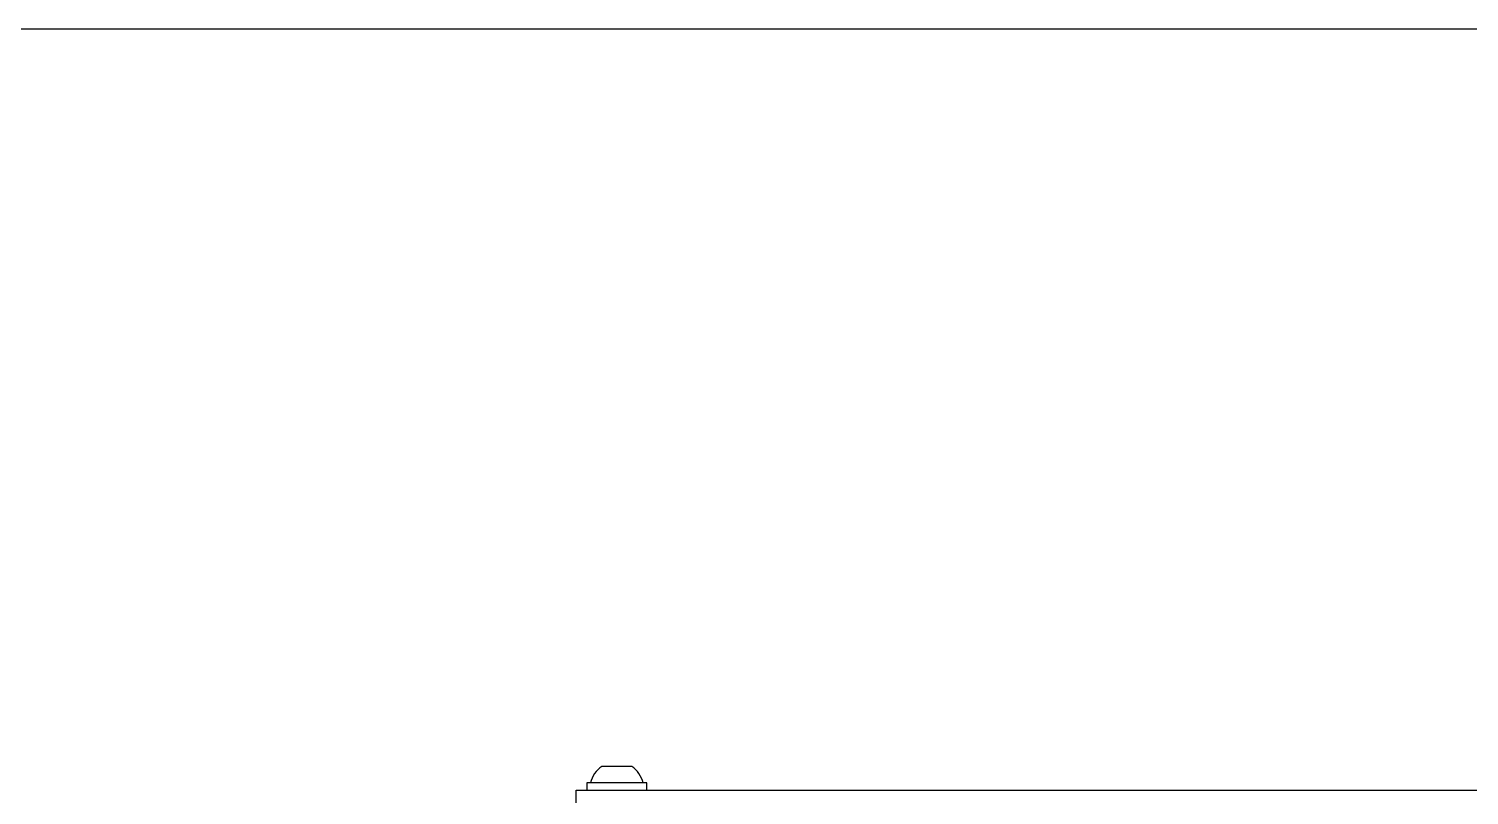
# Model space of a CAD drawing. Header units: millimetres. Extents: x 41350 to 54029, y 25852 to 34717.
# Drawn here: x 46582 to 47157, y 33864 to 34170 of the extents above; entities that cross this region are included whole.
import ezdxf

# ---------------------------------------------------------------- set-up
doc = ezdxf.new("R2010")
doc.units = ezdxf.units.MM
doc.layers.add('! NO PLOT !', color=7, linetype='Continuous', true_color=0xff75dd, plot=False)
doc.layers.add('000-PI-Oprema', color=30, linetype='Continuous', lineweight=5)
doc.layers.add('000-PI-ORMAR', color=2, linetype='Continuous')

# ---------------------------------------------------------------- blocks, each defined once
blk = doc.blocks.new('8606.000_back')
at = {"layer": '000-PI-ORMAR'}
for p, q in [((47640.52, 38589.17), (47628.52, 38589.17)), ((47646.52, 38582.57), (47622.52, 38582.57)), ((47622.52, 38582.57), (47622.52, 38579.67)), ((47646.52, 38579.67), (47646.52, 38582.57)), ((47618.27, 38573.17), (47618.27, 38579.67)), ((47618.27, 38579.67), (48185.77, 38579.67))]:
    blk.add_line(p, q, dxfattribs=at)
for centre, start, end in [((47634.91, 38579.97), 124.82083, 166.60542), ((47634.12, 38579.97), 13.39458, 55.17917)]:
    blk.add_arc(centre, 11.2, start, end, dxfattribs=at)

msp = doc.modelspace()

# ---------------------------------------------------------------- linework, layer by layer
at = {"layer": '! NO PLOT !', "ltscale": 0.25}
msp.add_lwpolyline([(47889.511, 31300.028), (45739.511, 31300.028), (45739.511, 34170.028), (49639.511, 34170.028), (49639.511, 32285.028), (47889.511, 32285.028), (47889.511, 31300.028)], dxfattribs=at)

# ---------------------------------------------------------------- block references
at = {"layer": '000-PI-Oprema'}
msp.add_blockref('8606.000_back', (-818.121, -4713.642), dxfattribs=at)

doc.saveas('drawing.dxf')
